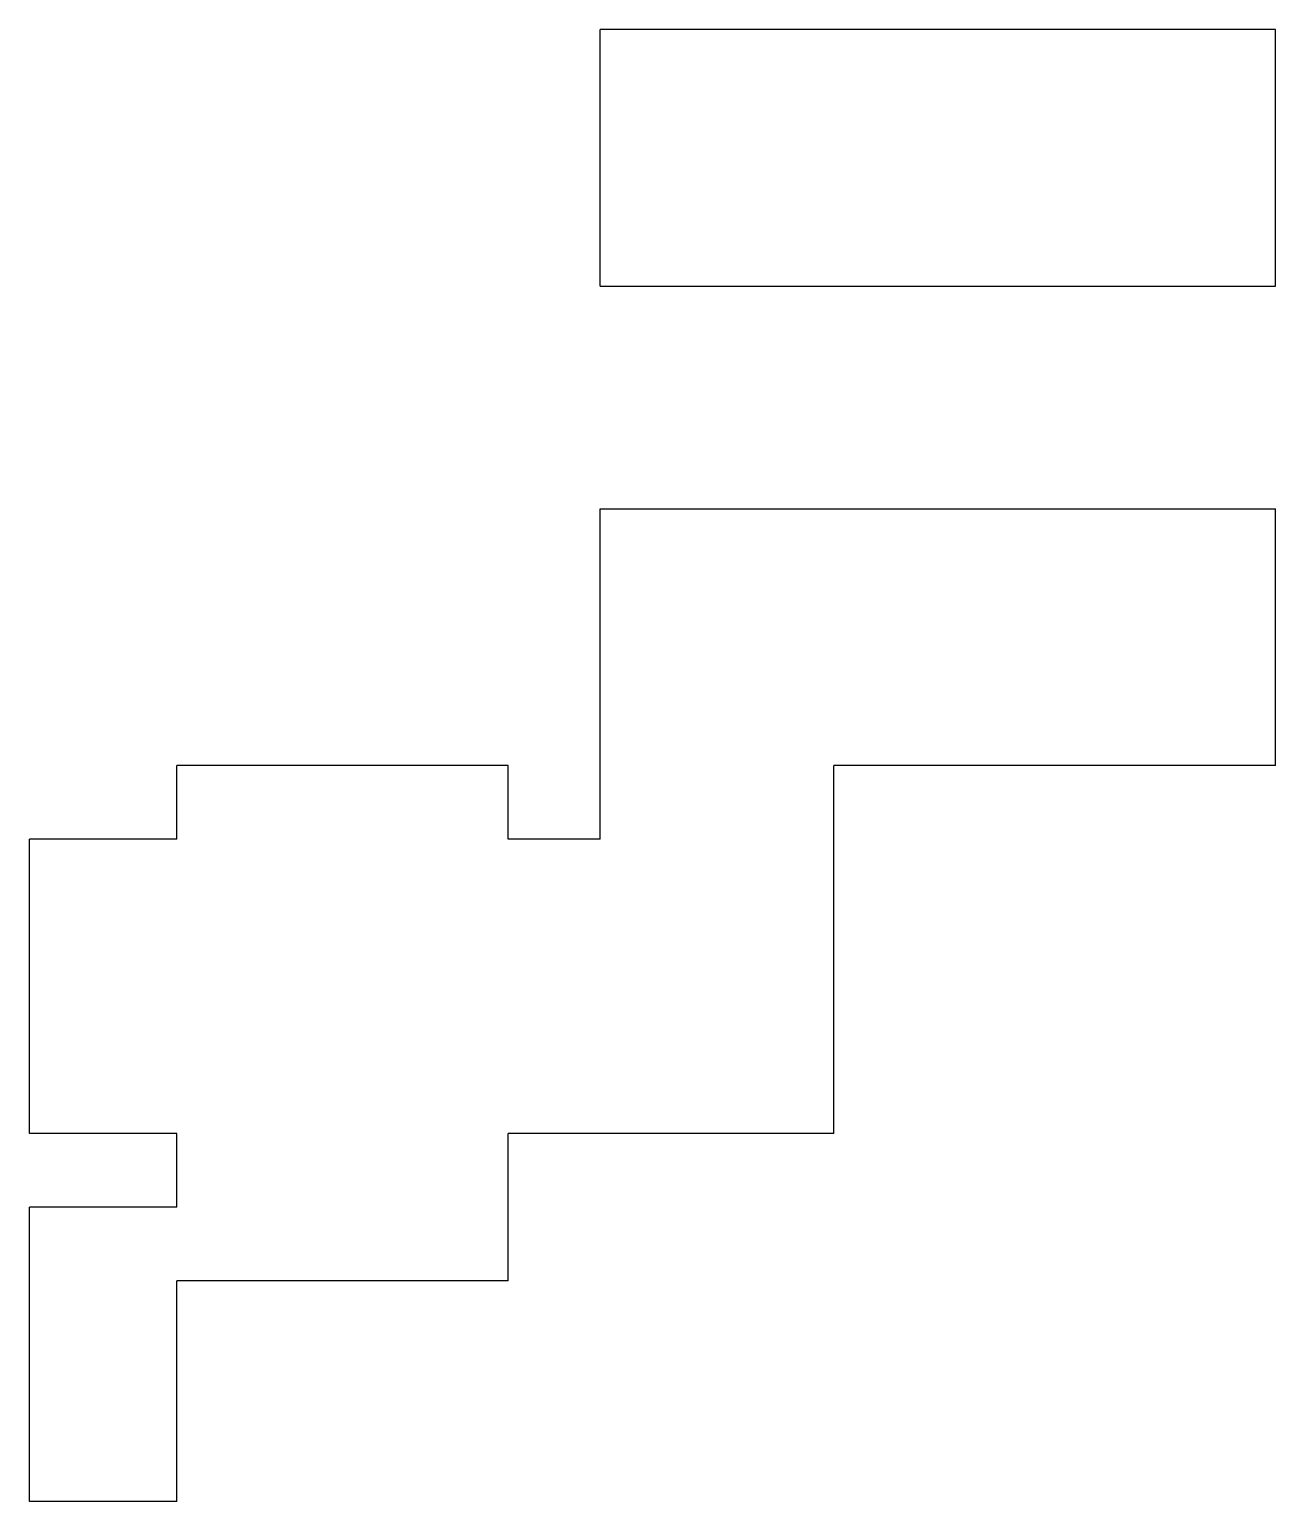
# Model space of a CAD drawing. Header units: millimetres. Extents: x 20 to 53.8, y 0 to 40.
import ezdxf

# ---------------------------------------------------------------- set-up
doc = ezdxf.new("R2010")
doc.units = ezdxf.units.MM

msp = doc.modelspace()

# ---------------------------------------------------------------- linework, layer by layer
for p, q in [((35.5, 33.025, 5), (35.5, 40, 5)), ((53.85, 40, 5), (35.5, 40, 5)), ((53.85, 33.025, 5), (53.85, 40, 5)), ((35.5, 33.025, 5), (53.85, 33.025, 5)), ((35.5, 26.975, 5), (53.85, 26.975, 5)), ((35.5, 18, 5), (35.5, 26.975, 5)), ((53.85, 20, 5), (53.85, 26.975, 5)), ((33, 20, 5), (24, 20, 5)), ((24, 18, 5), (24, 20, 5)), ((33, 18, 5), (33, 20, 5)), ((41.85, 10, 5), (41.85, 20, 5)), ((53.85, 20, 5), (41.85, 20, 5)), ((24, 18, 5), (20, 18, 5)), ((20, 10, 5), (20, 18, 5)), ((35.5, 18, 5), (33, 18, 5)), ((24, 10, 5), (20, 10, 5)), ((24, 8, 5), (24, 10, 5)), ((41.85, 10, 5), (33, 10, 5)), ((33, 6, 5), (33, 10, 5)), ((24, 8, 5), (20, 8, 5)), ((20, 0, 5), (20, 8, 5)), ((24, 0, 5), (24, 6, 5)), ((33, 6, 5), (24, 6, 5)), ((24, 0, 5), (20, 0, 5))]:
    msp.add_line(p, q)

doc.saveas('drawing.dxf')
